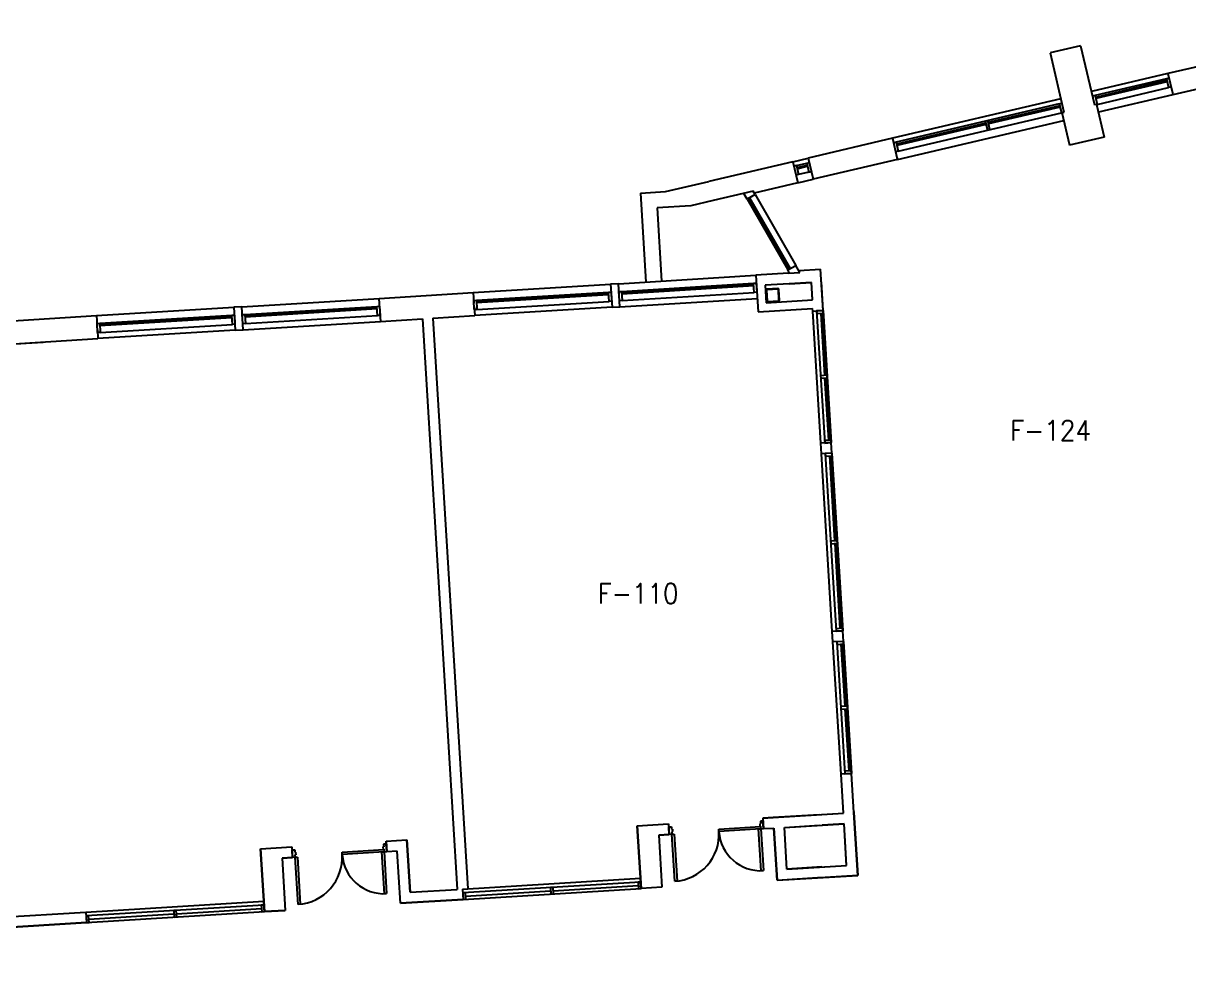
# Model space of a CAD drawing. Header units: inches. Extents: x -2 to 15026, y -1056 to 7065.
# Drawn here: x 11386 to 12275, y 6314 to 7027 of the extents above; entities that cross this region are included whole.
import ezdxf
from ezdxf.enums import TextEntityAlignment as Align

# ---------------------------------------------------------------- set-up
doc = ezdxf.new("R2010")
doc.units = ezdxf.units.IN
doc.header["$LTSCALE"] = 48
doc.header["$MEASUREMENT"] = 0
doc.layers.get('0').update_dxf_attribs({"linetype": 'CONTINUOUS'})
for name, color, linetype in [('A-DOOR', 5, 'CONTINUOUS'), ('A-GLAZ', 1, 'CONTINUOUS'), ('A-GLAZ-DETL', 5, 'CONTINUOUS'), ('A-WALL', 7, 'CONTINUOUS'), ('A-WALL-SILL', 3, 'CONTINUOUS'), ('SP-RMNO', 7, 'CONTINUOUS'), ('SP-ROOM', 7, 'CONTINUOUS')]:
    doc.layers.add(name, color=color, linetype=linetype)
doc.styles.add('ROMANS', font='ROMANS', dxfattribs={"width": 0.78})

# ---------------------------------------------------------------- blocks, each defined once
blk = doc.blocks.new('FMGRM1')
at = {"style": 'ROMANS', "width": 0.9}
for tag, p in [('DATA1', (0, -0.2836)), ('DATA2', (0, -0.443)), ('DATA3', (0, -0.6024)), ('DATA4', (0, -0.7618)), ('DATA5', (0, -0.9213))]:
    blk.add_attdef(tag, text='', height=0.1172, dxfattribs=at).set_placement(p, align=Align.CENTER)
at = {"layer": 'SP-RMNO', "style": 'ROMANS', "width": 0.9}
blk.add_attdef('RMNUMB', text='', height=0.16, dxfattribs=at).set_placement((0, 0), align=Align.MIDDLE)

msp = doc.modelspace()

# ---------------------------------------------------------------- linework, layer by layer
at = {"layer": 'A-DOOR', "linetype": 'Continuous'}
for p, q in [((11878.46, 6413.53), (11880.46, 6413.65)), ((11878.82, 6407.79), (11878.46, 6413.53)), ((11880.46, 6413.65), (11880.58, 6411.72)), ((11916.64, 6411.86), (11948.58, 6413.82)), ((11948.69, 6412.07), (11916.75, 6410.11)), ((11946.94, 6411.96), (11948.69, 6412.07)), ((11948.46, 6415.87), (11947.83, 6415.84)), ((11947.83, 6415.84), (11947.95, 6413.97)), ((11947.95, 6413.97), (11948.57, 6414)), ((11950.33, 6417.93), (11948.34, 6417.81)), ((11948.34, 6417.81), (11948.46, 6415.87)), ((11948.57, 6414), (11948.69, 6412.07)), ((11948.58, 6413.82), (11948.69, 6412.07)), ((11948.69, 6412.07), (11950.68, 6412.19)), ((11948.69, 6412.07), (11950.65, 6380.13)), ((11950.68, 6412.19), (11950.33, 6417.93)), ((11880.81, 6407.91), (11878.82, 6407.79)), ((11880.58, 6411.72), (11881.2, 6411.76)), ((11881.32, 6409.88), (11880.69, 6409.85)), ((11880.69, 6409.85), (11880.81, 6407.91)), ((11880.81, 6407.91), (11882.56, 6408.02)), ((11883.01, 6371.98), (11880.81, 6407.91)), ((11881.2, 6411.76), (11881.32, 6409.88)), ((11882.56, 6408.02), (11884.76, 6372.08)), ((11916.75, 6410.11), (11916.64, 6411.86)), ((11948.9, 6380.02), (11946.94, 6411.96)), ((11591, 6395.95), (11593, 6396.07)), ((11591.35, 6390.21), (11591, 6395.95)), ((11593, 6396.07), (11593.12, 6394.13)), ((11629.18, 6394.28), (11661.12, 6396.23)), ((11629.29, 6392.53), (11629.18, 6394.28)), ((11661.23, 6394.49), (11629.29, 6392.53)), ((11659.48, 6394.38), (11661.23, 6394.49)), ((11661.44, 6362.44), (11659.48, 6394.38)), ((11660.99, 6398.29), (11660.37, 6398.25)), ((11660.37, 6398.25), (11660.48, 6396.38)), ((11660.48, 6396.38), (11661.11, 6396.42)), ((11662.87, 6400.35), (11660.87, 6400.23)), ((11660.87, 6400.23), (11660.99, 6398.29)), ((11661.11, 6396.42), (11661.23, 6394.49)), ((11661.12, 6396.23), (11661.23, 6394.49)), ((11661.23, 6394.49), (11663.22, 6394.61)), ((11661.23, 6394.49), (11663.18, 6362.55)), ((11663.22, 6394.61), (11662.87, 6400.35)), ((11593.35, 6390.33), (11591.35, 6390.21)), ((11593.12, 6394.13), (11593.74, 6394.17)), ((11593.85, 6392.3), (11593.23, 6392.26)), ((11593.23, 6392.26), (11593.35, 6390.33)), ((11593.35, 6390.33), (11595.1, 6390.44)), ((11595.55, 6354.39), (11593.35, 6390.33)), ((11593.74, 6394.17), (11593.85, 6392.3)), ((11595.1, 6390.44), (11597.3, 6354.5)), ((11950.65, 6380.13), (11948.9, 6380.02)), ((11884.76, 6372.08), (11883.01, 6371.98)), ((11663.18, 6362.55), (11661.44, 6362.44)), ((11597.3, 6354.5), (11595.55, 6354.39))]:
    msp.add_line(p, q, dxfattribs=at)
for centre, radius, start, end in [((11880.81, 6407.91), 36, 273.50548, 3.50548), ((11948.69, 6412.07), 32, 183.50549, 273.50549), ((11593.35, 6390.33), 36, 273.50548, 3.50548), ((11661.23, 6394.49), 32, 183.50549, 273.50549)]:
    msp.add_arc(centre, radius, start, end, dxfattribs=at)
msp.add_point((12019.69, 6424.92), dxfattribs=at)
at = {"layer": 'A-GLAZ', "linetype": 'Continuous'}
for p, q in [((12258.27, 6984.74), (12203.75, 6971.94)), ((12258.61, 6983.28), (12204.09, 6970.48)), ((12258.84, 6982.31), (12204.32, 6969.5)), ((12205.35, 6965.12), (12259.87, 6977.93)), ((12176.49, 6965.54), (12051.88, 6936.27)), ((12176.83, 6964.08), (12122.32, 6951.27)), ((12053.48, 6929.45), (12178.09, 6958.72)), ((12177.06, 6963.1), (12122.55, 6950.3)), ((12120.37, 6950.81), (12052.22, 6934.81)), ((12120.6, 6949.84), (12052.45, 6933.83)), ((11975.95, 6918.43), (11983.74, 6920.26)), ((11976.29, 6916.97), (11984.08, 6918.8)), ((11976.52, 6916), (11984.31, 6917.83)), ((11985.34, 6913.45), (11977.55, 6911.62)), ((11939.14, 6893.26), (11970.11, 6839.21)), ((11940.01, 6893.76), (11970.98, 6839.71)), ((11731.65, 6815.57), (11832.46, 6821.73)), ((11842.44, 6822.34), (11943.25, 6828.51)), ((11943.31, 6827.51), (11842.5, 6821.34)), ((11943.37, 6826.51), (11842.56, 6820.35)), ((11842.87, 6815.35), (11943.68, 6821.52)), ((11832.52, 6820.73), (11731.71, 6814.57)), ((11832.58, 6819.73), (11731.77, 6813.57)), ((11732.07, 6808.58), (11832.89, 6814.74)), ((11444.18, 6797.98), (11545, 6804.15)), ((11554.98, 6804.76), (11655.79, 6810.93)), ((11655.85, 6809.93), (11555.04, 6803.76)), ((11655.91, 6808.93), (11555.1, 6802.76)), ((11555.4, 6797.77), (11656.22, 6803.94)), ((11991.29, 6807.4), (11997.46, 6706.59)), ((11994.41, 6805.59), (11997.31, 6758.18)), ((11995.4, 6805.65), (11998.3, 6758.24)), ((11545.06, 6803.15), (11444.25, 6796.99)), ((11545.12, 6802.15), (11444.31, 6795.99)), ((11444.61, 6791), (11545.42, 6797.16)), ((11997.43, 6756.18), (12000.33, 6708.77)), ((11998.43, 6756.24), (12001.33, 6708.83)), ((11997.94, 6698.6), (12006.25, 6562.86)), ((12001.06, 6696.79), (12005.03, 6631.91)), ((12002.06, 6696.85), (12006.03, 6631.97)), ((12005.15, 6629.92), (12009.12, 6565.04)), ((12006.15, 6629.98), (12010.12, 6565.1)), ((12006.74, 6554.87), (12012.9, 6454.06)), ((12009.85, 6553.06), (12012.75, 6505.65)), ((12010.85, 6553.12), (12013.75, 6505.71)), ((12012.87, 6503.65), (12015.77, 6456.24)), ((12013.87, 6503.71), (12016.77, 6456.3)), ((11857, 6371.39), (11721.25, 6363.09)), ((11790.27, 6364.8), (11855.15, 6368.77)), ((11723.4, 6360.71), (11788.28, 6364.68)), ((11569.53, 6353.81), (11433.79, 6345.5)), ((11502.81, 6347.22), (11567.69, 6351.19)), ((11435.94, 6343.13), (11500.82, 6347.1))]:
    msp.add_line(p, q, dxfattribs=at)
at = {"layer": 'A-GLAZ-DETL', "linetype": 'Continuous'}
for p, q in [((12260.21, 6985.2), (12258.27, 6984.74)), ((12258.27, 6984.74), (12259.87, 6977.93)), ((12261.81, 6978.39), (12259.87, 6977.93)), ((12176.49, 6965.54), (12178.44, 6965.99)), ((12176.49, 6965.54), (12178.09, 6958.72)), ((12203.75, 6971.94), (12201.8, 6971.48)), ((12205.35, 6965.12), (12203.4, 6964.67)), ((12203.75, 6971.94), (12205.35, 6965.12)), ((12178.09, 6958.72), (12180.04, 6959.18)), ((12120.03, 6952.27), (12121.63, 6945.46)), ((12123.57, 6945.92), (12121.97, 6952.73)), ((12051.88, 6936.27), (12049.93, 6935.81)), ((12053.48, 6929.45), (12051.54, 6929)), ((12051.88, 6936.27), (12053.48, 6929.45)), ((11983.74, 6920.26), (11985.68, 6920.72)), ((11983.74, 6920.26), (11985.34, 6913.45)), ((11975.95, 6918.43), (11974, 6917.98)), ((11977.55, 6911.62), (11975.6, 6911.16)), ((11975.95, 6918.43), (11977.55, 6911.62)), ((11985.34, 6913.45), (11987.28, 6913.91)), ((11938.27, 6892.76), (11935.74, 6897.18)), ((11944.35, 6896.24), (11938.27, 6892.76)), ((11944.35, 6896.24), (11942.85, 6898.85)), ((11969.24, 6838.71), (11975.31, 6842.19)), ((11978.48, 6836.67), (11975.31, 6842.19)), ((11970.68, 6836.2), (11969.24, 6838.71)), ((11978.52, 6836.66), (11977.54, 6838.37)), ((11832.46, 6821.73), (11834.45, 6821.85)), ((11832.89, 6814.74), (11832.46, 6821.73)), ((11834.45, 6821.85), (11834.88, 6814.87)), ((11840.44, 6822.22), (11842.44, 6822.34)), ((11840.87, 6815.23), (11840.44, 6822.22)), ((11842.44, 6822.34), (11842.87, 6815.35)), ((11943.25, 6828.51), (11945.25, 6828.63)), ((11943.68, 6821.52), (11943.25, 6828.51)), ((11945.68, 6821.64), (11943.68, 6821.52)), ((11945.25, 6828.63), (11945.68, 6821.64)), ((11729.65, 6815.44), (11731.65, 6815.57)), ((11730.08, 6808.46), (11729.65, 6815.44)), ((11731.65, 6815.57), (11732.07, 6808.58)), ((11834.88, 6814.87), (11832.89, 6814.74)), ((11842.87, 6815.35), (11840.87, 6815.23)), ((11545, 6804.15), (11546.99, 6804.27)), ((11545.42, 6797.16), (11545, 6804.15)), ((11546.99, 6804.27), (11547.42, 6797.28)), ((11552.98, 6804.64), (11554.98, 6804.76)), ((11553.41, 6797.65), (11552.98, 6804.64)), ((11554.98, 6804.76), (11555.4, 6797.77)), ((11655.79, 6810.93), (11657.79, 6811.05)), ((11656.22, 6803.94), (11655.79, 6810.93)), ((11658.21, 6804.06), (11656.22, 6803.94)), ((11657.79, 6811.05), (11658.21, 6804.06)), ((11732.07, 6808.58), (11730.08, 6808.46)), ((11442.19, 6797.86), (11444.18, 6797.98)), ((11442.62, 6790.87), (11442.19, 6797.86)), ((11444.18, 6797.98), (11444.61, 6791)), ((11547.42, 6797.28), (11545.42, 6797.16)), ((11555.4, 6797.77), (11553.41, 6797.65)), ((11444.61, 6791), (11442.62, 6790.87))]:
    msp.add_line(p, q, dxfattribs=at)
for points in [[(11991.41, 6805.4), (11996.4, 6805.71), (11996.28, 6807.71), (11991.29, 6807.4)], [(11994.43, 6756), (11999.42, 6756.3), (11999.3, 6758.3), (11994.31, 6757.99)], [(11997.46, 6706.59), (12002.45, 6706.89), (12002.32, 6708.89), (11997.33, 6708.59)], [(11998.07, 6696.61), (12003.06, 6696.91), (12002.94, 6698.91), (11997.94, 6698.6)], [(12002.16, 6629.73), (12007.15, 6630.04), (12007.03, 6632.03), (12002.03, 6631.73)], [(12006.25, 6562.86), (12011.24, 6563.16), (12011.12, 6565.16), (12006.13, 6564.85)], [(12006.86, 6552.88), (12011.85, 6553.18), (12011.73, 6555.18), (12006.74, 6554.87)], [(12009.88, 6503.47), (12014.87, 6503.77), (12014.75, 6505.77), (12009.76, 6505.47)], [(12012.9, 6454.06), (12017.89, 6454.37), (12017.77, 6456.36), (12012.78, 6456.06)], [(11855.31, 6366.28), (11857.3, 6366.4), (11857, 6371.39), (11855, 6371.27)], [(11721.56, 6358.1), (11723.55, 6358.22), (11723.25, 6363.21), (11721.25, 6363.09)], [(11788.43, 6362.19), (11790.43, 6362.31), (11790.12, 6367.3), (11788.13, 6367.18)], [(11567.84, 6348.69), (11569.84, 6348.82), (11569.53, 6353.81), (11567.54, 6353.69)], [(11434.09, 6340.51), (11436.09, 6340.64), (11435.78, 6345.63), (11433.79, 6345.5)], [(11500.97, 6344.6), (11502.96, 6344.73), (11502.66, 6349.72), (11500.66, 6349.59)]]:
    msp.add_lwpolyline(points, close=True, dxfattribs=at)
at = {"layer": 'A-WALL', "linetype": 'Continuous'}
for p, q in [((12422.96, 7027.02), (12259.41, 6988.61)), ((12192.77, 7009.93), (12169.41, 7004.45)), ((12192.77, 7009.93), (12203.4, 6964.67)), ((12169.41, 7004.45), (12180.04, 6959.18)), ((12395.42, 7003.47), (12263.21, 6972.42)), ((12259.41, 6988.61), (12262.84, 6974)), ((12262.84, 6974), (12263.21, 6972.42)), ((12204.98, 6965.04), (12210.82, 6940.21)), ((12178.46, 6958.81), (12184.29, 6933.98)), ((12049.13, 6939.22), (11984.88, 6924.13)), ((12049.13, 6939.22), (12052.56, 6924.62)), ((12210.82, 6940.21), (12184.29, 6933.98)), ((11973.2, 6921.38), (11908.95, 6906.29)), ((11973.2, 6921.38), (11977, 6905.2)), ((11984.88, 6924.13), (11988.68, 6907.94)), ((12052.94, 6923.03), (11988.68, 6907.94)), ((12052.56, 6924.62), (12052.94, 6923.03)), ((11875.88, 6898.53), (11908.95, 6906.29)), ((11977, 6905.2), (11943.7, 6897.38)), ((11856.89, 6897.36), (11875.88, 6898.53)), ((11856.89, 6897.36), (11861.04, 6829.49)), ((11942.85, 6898.85), (11912.38, 6891.69)), ((11895.37, 6887.7), (11869.6, 6886.12)), ((11869.6, 6886.12), (11873.02, 6830.2)), ((11912.38, 6891.69), (11895.37, 6887.7)), ((11977.61, 6838.25), (11994.35, 6839.27)), ((11996.28, 6807.71), (11994.35, 6839.27)), ((11969.83, 6836.14), (11944.88, 6834.62)), ((11944.88, 6834.62), (11945.37, 6826.63)), ((11969.83, 6836.14), (11978.51, 6836.68)), ((11969.83, 6836.14), (11978.51, 6836.68)), ((11657.42, 6817.04), (11729.28, 6821.43)), ((11729.28, 6821.43), (11729.77, 6813.45)), ((11840.08, 6828.21), (11834.09, 6827.84)), ((11834.09, 6827.84), (11835.16, 6810.25)), ((11841.15, 6810.62), (11840.08, 6828.21)), ((11945.37, 6826.63), (11946.59, 6806.67)), ((11970.29, 6828.16), (11951.98, 6827.04)), ((11951.98, 6827.04), (11952.8, 6813.69)), ((11970.32, 6828.16), (11987.33, 6829.2)), ((11987.33, 6829.2), (11970.32, 6828.16)), ((11988.12, 6816.22), (11987.33, 6829.2)), ((11988.14, 6815.85), (11987.33, 6829.2)), ((11988.14, 6815.85), (11987.33, 6829.2)), ((11996.28, 6807.71), (11994.94, 6829.67)), ((11657.91, 6809.05), (11657.42, 6817.04)), ((11952.8, 6813.69), (11988.14, 6815.85)), ((11369.96, 6799.45), (11441.82, 6803.85)), ((11441.82, 6803.85), (11442.31, 6795.87)), ((11552.61, 6810.63), (11546.63, 6810.26)), ((11546.63, 6810.26), (11547.7, 6792.67)), ((11553.69, 6793.03), (11552.61, 6810.63)), ((11658.09, 6806.06), (11658.49, 6799.44)), ((11698.42, 6801.89), (11730.36, 6803.84)), ((11729.96, 6810.45), (11730.36, 6803.84)), ((11835.16, 6810.25), (11841.15, 6810.62)), ((11946.59, 6806.67), (11988.17, 6809.21)), ((11988.3, 6807.22), (11988.17, 6809.21)), ((11988.3, 6807.22), (11996.28, 6807.71)), ((11996.28, 6807.71), (12002.45, 6706.89)), ((11658.49, 6799.44), (11690.44, 6801.4)), ((11690.44, 6801.4), (11717.08, 6365.84)), ((11698.42, 6801.89), (11725.06, 6366.33)), ((11371.03, 6781.86), (11442.9, 6786.26)), ((11442.49, 6792.87), (11442.9, 6786.26)), ((11547.7, 6792.67), (11553.69, 6793.03)), ((11371.03, 6781.86), (11400.98, 6783.69)), ((12002.45, 6706.89), (11994.46, 6706.41)), ((11994.95, 6698.42), (11994.46, 6706.41)), ((12002.94, 6698.91), (12002.45, 6706.89)), ((12002.94, 6698.91), (11994.95, 6698.42)), ((12002.94, 6698.91), (12011.24, 6563.16)), ((12011.24, 6563.16), (12003.25, 6562.67)), ((12003.74, 6554.69), (12003.25, 6562.67)), ((12011.73, 6555.18), (12003.74, 6554.69)), ((12011.73, 6555.18), (12011.24, 6563.16)), ((12011.73, 6555.18), (12017.89, 6454.37)), ((12017.89, 6454.37), (12009.91, 6453.88)), ((12011.74, 6423.93), (12009.91, 6453.88)), ((12019.72, 6424.42), (12017.89, 6454.37)), ((11958.18, 6420.66), (12011.74, 6423.93)), ((11993.11, 6422.79), (11958.18, 6420.66)), ((11993.11, 6422.79), (11993.11, 6422.79)), ((11995.11, 6422.92), (12011.74, 6423.93)), ((12020.21, 6416.44), (12019.72, 6424.42)), ((12019.72, 6424.42), (12022.65, 6376.51)), ((11854.37, 6414.31), (11878.33, 6415.77)), ((11854.37, 6414.31), (11878.33, 6415.77)), ((11854.37, 6414.31), (11857.3, 6366.4)), ((11857.3, 6366.4), (11854.37, 6414.31)), ((11878.33, 6415.77), (11878.82, 6407.79)), ((11878.33, 6415.77), (11878.82, 6407.79)), ((11950.2, 6420.17), (11958.18, 6420.66)), ((11958.18, 6420.66), (11950.2, 6420.17)), ((11950.2, 6420.17), (11950.68, 6412.18)), ((11950.2, 6420.17), (11950.68, 6412.18)), ((11950.68, 6412.18), (11958.67, 6412.67)), ((11950.68, 6412.18), (11958.67, 6412.67)), ((11958.18, 6420.66), (11958.18, 6420.66)), ((11961.11, 6372.75), (11958.67, 6412.67)), ((11958.67, 6412.67), (11961.11, 6372.75)), ((11966.66, 6413.16), (12012.23, 6415.95)), ((11966.66, 6413.16), (11993.6, 6414.81)), ((11968.61, 6381.22), (11966.66, 6413.16)), ((11968.61, 6381.22), (11966.66, 6413.16)), ((12012.23, 6415.95), (11995.6, 6414.93)), ((12014.18, 6384.01), (12012.23, 6415.95)), ((12013.33, 6397.98), (12012.23, 6415.95)), ((12022.65, 6376.51), (12020.21, 6416.44)), ((11662.73, 6402.59), (11678.7, 6403.56)), ((11662.73, 6402.59), (11678.7, 6403.56)), ((11681.14, 6363.64), (11678.7, 6403.56)), ((11678.7, 6403.56), (11681.14, 6363.64)), ((11870.83, 6407.3), (11878.82, 6407.79)), ((11878.82, 6407.79), (11870.83, 6407.3)), ((11870.83, 6407.3), (11873.27, 6367.38)), ((11870.83, 6407.3), (11873.27, 6367.38)), ((11566.91, 6396.73), (11590.86, 6398.19)), ((11566.91, 6396.73), (11590.86, 6398.19)), ((11566.91, 6396.73), (11569.84, 6348.82)), ((11569.84, 6348.82), (11566.91, 6396.73)), ((11590.86, 6398.19), (11591.35, 6390.21)), ((11590.86, 6398.19), (11591.35, 6390.21)), ((11662.73, 6402.59), (11663.22, 6394.6)), ((11663.22, 6394.6), (11662.73, 6402.59)), ((11671.2, 6395.09), (11663.22, 6394.6)), ((11671.2, 6395.09), (11663.22, 6394.6)), ((11673.65, 6355.17), (11671.2, 6395.09)), ((11673.65, 6355.17), (11671.2, 6395.09)), ((12014.18, 6384.01), (12013.33, 6397.98)), ((12013.33, 6397.98), (12013.33, 6397.98)), ((11583.37, 6389.72), (11591.35, 6390.21)), ((11591.35, 6390.21), (11583.37, 6389.72)), ((11583.37, 6389.72), (11585.81, 6349.79)), ((11583.37, 6389.72), (11585.81, 6349.79)), ((11961.11, 6372.75), (12022.65, 6376.51)), ((11968.61, 6381.22), (12014.18, 6384.01)), ((11995.37, 6383.03), (11968.61, 6381.22)), ((11997.38, 6382.98), (12014.18, 6384.01)), ((12022.65, 6376.51), (11997.87, 6375)), ((11961.11, 6372.75), (11995.86, 6375.04)), ((11681.14, 6363.64), (11717.08, 6365.84)), ((11681.14, 6363.64), (11717.08, 6365.84)), ((11721.07, 6366.08), (11721.56, 6358.1)), ((11721.07, 6366.08), (11721.56, 6358.1)), ((11721.56, 6358.1), (11857.3, 6366.4)), ((11873.27, 6367.38), (11857.3, 6366.4)), ((11873.27, 6367.38), (11857.3, 6366.4)), ((11569.84, 6348.82), (11585.81, 6349.79)), ((11585.81, 6349.79), (11569.84, 6348.82)), ((11673.65, 6355.17), (11721.56, 6358.1)), ((11721.56, 6358.1), (11673.65, 6355.17)), ((11010.4, 6322.61), (11433.6, 6348.5)), ((11010.4, 6322.61), (11433.6, 6348.5)), ((11433.6, 6348.5), (11434.09, 6340.51)), ((11433.6, 6348.5), (11434.09, 6340.51)), ((11434.09, 6340.51), (11569.84, 6348.82)), ((11434.09, 6340.51), (10994.91, 6313.65)), ((11010.88, 6314.63), (11434.09, 6340.51))]:
    msp.add_line(p, q, dxfattribs=at)
for points in [[(11961.57, 6824.62), (11953.49, 6824.12, 0.414214), (11952.6, 6823.12), (11953.09, 6815.03, 0.414214), (11954.1, 6814.14), (11962.18, 6814.64, 0.414214), (11963.07, 6815.64), (11962.58, 6823.73, 0.414214), (11961.57, 6824.62)], [(11961.6, 6824.12), (11953.52, 6823.63, 0.414214), (11953.1, 6823.15), (11953.59, 6815.06, 0.414214), (11954.07, 6814.64), (11962.15, 6815.14, 0.414214), (11962.57, 6815.61), (11962.08, 6823.7, 0.414214), (11961.6, 6824.12)]]:
    msp.add_lwpolyline(points, format="xyb", dxfattribs=at)
at = {"layer": 'A-WALL-SILL', "linetype": 'Continuous'}
for p, q in [((12259.41, 6988.61), (12201, 6974.89)), ((12263.21, 6972.42), (12206.39, 6959.08)), ((12177.64, 6969.4), (12049.13, 6939.22)), ((12052.94, 6923.03), (12179.86, 6952.84)), ((11973.2, 6921.38), (11984.88, 6924.13)), ((11977, 6905.2), (11988.68, 6907.94)), ((11938.27, 6892.76), (11969.24, 6838.71)), ((11944.35, 6896.24), (11975.31, 6842.19)), ((11840.08, 6828.21), (11944.88, 6834.62)), ((11729.28, 6821.43), (11834.09, 6827.84)), ((11552.61, 6810.63), (11657.42, 6817.04)), ((11841.15, 6810.62), (11945.96, 6817.03)), ((11441.82, 6803.85), (11546.63, 6810.26)), ((11835.16, 6810.25), (11730.36, 6803.84)), ((11994.46, 6706.41), (11988.3, 6807.22)), ((11996.28, 6807.71), (12002.45, 6706.89)), ((11553.69, 6793.03), (11658.49, 6799.44)), ((11547.7, 6792.67), (11442.9, 6786.26)), ((12003.25, 6562.67), (11994.95, 6698.42)), ((12002.94, 6698.91), (12011.24, 6563.16)), ((12009.91, 6453.88), (12003.74, 6554.69)), ((12011.73, 6555.18), (12017.89, 6454.37)), ((11721.07, 6366.08), (11856.81, 6374.38)), ((11721.56, 6358.1), (11857.3, 6366.4)), ((11433.6, 6348.5), (11569.35, 6356.8)), ((11434.09, 6340.51), (11569.84, 6348.82))]:
    msp.add_line(p, q, dxfattribs=at)

# ---------------------------------------------------------------- block references
at = {"layer": 'SP-ROOM', "linetype": 'Continuous'}
ref = msp.add_blockref('FMGRM1', (12169.79, 6716.2), dxfattribs=dict(at, xscale=96, yscale=96, zscale=96))
ref.add_attrib('RMNUMB', 'F-124', dxfattribs={"layer": 'SP-RMNO', "height": 15.36, "style": 'ROMANS', "width": 0.9}).set_placement((12169.79, 6716.2), align=Align.MIDDLE)
ref = msp.add_blockref('FMGRM1', (11855.08, 6591.68), dxfattribs=dict(at, xscale=96, yscale=96, zscale=96))
ref.add_attrib('RMNUMB', 'F-110', dxfattribs={"layer": 'SP-RMNO', "height": 15.36, "style": 'ROMANS', "width": 0.9}).set_placement((11855.08, 6591.68), align=Align.MIDDLE)

doc.saveas('drawing.dxf')
